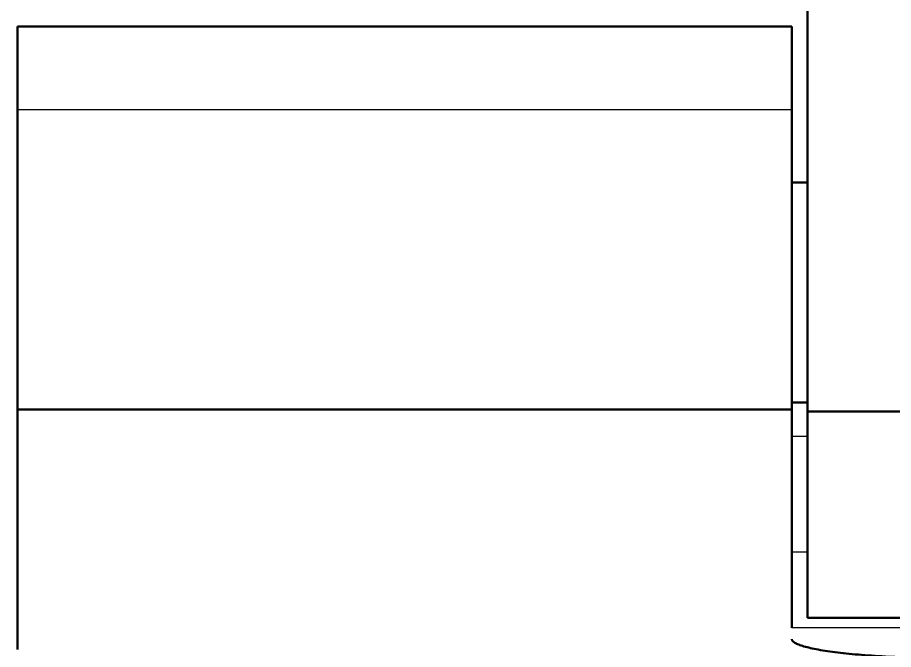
# Model space of a CAD drawing. Header units: millimetres. Extents: x 0 to 594, y 0 to 420.
# Drawn here: x 252.24 to 257.78, y 55.36 to 59.36 of the extents above; entities that cross this region are included whole.
import ezdxf

# ---------------------------------------------------------------- set-up
doc = ezdxf.new("R2010")
doc.units = ezdxf.units.MM
doc.layers.add('1', color=7, linetype='Continuous')

msp = doc.modelspace()

# ---------------------------------------------------------------- linework, layer by layer
at = {"layer": '1', "color": 7, "linetype": 'Continuous', "lineweight": 50}
for p, q in [((257.2409, 56.8661), (257.2409, 69.9158)), ((257.1409, 59.3019), (252.2409, 59.3019)), ((252.2409, 58.775), (252.2409, 56.8789)), ((257.1409, 56.8789), (257.1409, 58.775)), ((257.1409, 58.3158), (257.2409, 58.3158)), ((257.1409, 56.8789), (252.2409, 56.8789)), ((257.2412, 56.9241), (257.1479, 56.9241)), ((282.0409, 56.8661), (257.2409, 56.8661)), ((257.2409, 55.5622), (257.2409, 56.8661)), ((282.0409, 55.5622), (257.2409, 55.5622))]:
    msp.add_line(p, q, dxfattribs=at)
at = {"layer": '1', "color": 7, "linetype": 'Continuous', "lineweight": 25}
for p, q in [((257.1409, 58.775), (252.2409, 58.775)), ((257.2409, 56.7077), (257.1409, 56.7077)), ((257.2409, 55.9769), (257.1409, 55.9769)), ((282.1409, 55.4987), (257.1409, 55.4987))]:
    msp.add_line(p, q, dxfattribs=at)
at = {"layer": '1', "color": 7, "linetype": 'Continuous', "lineweight": 50}
for points, knots in [([(252.2409, 59.3019), (252.2409, 59.3019), (252.2409, 59.2852), (252.2409, 59.2256), (252.2409, 59.1429), (252.2409, 59.0394), (252.2409, 58.9167), (252.2409, 58.8262), (252.2409, 58.775)], [0, 0, 0, 0, 0.208812, 0.387156, 0.550259, 0.688305, 0.831632, 1, 1, 1, 1]), ([(257.1409, 59.3019), (257.1409, 59.3019), (257.1409, 59.2852), (257.1409, 59.2256), (257.1409, 59.1429), (257.1409, 59.0394), (257.1409, 58.9167), (257.1409, 58.8262), (257.1409, 58.775)], [0, 0, 0, 0, 0.208812, 0.387156, 0.550259, 0.688305, 0.831632, 1, 1, 1, 1]), ([(252.2409, 56.8789), (252.2409, 56.7344), (252.2409, 56.2604), (252.2409, 55.7588), (252.2409, 55.4068), (252.2409, 55.3615)], [0, 0, 0, 0, 0.272684, 0.906013, 1, 1, 1, 1]), ([(257.1409, 56.8789), (257.1409, 56.7344), (257.1409, 56.2607), (257.1409, 55.8065), (257.1409, 55.4987)], [0, 0, 0, 0, 0.301146, 1, 1, 1, 1]), ([(257.141, 56.9148), (257.141, 56.9198), (257.1421, 56.9235), (257.1447, 56.9241), (257.1453, 56.9241)], [0, 0, 0, 0, 0.794064, 1, 1, 1, 1]), ([(257.141, 55.4274), (257.141, 55.4194), (257.1477, 55.4116), (257.167, 55.4), (257.175, 55.3962), (257.194, 55.3886), (257.2052, 55.3849), (257.2426, 55.3739), (257.2729, 55.367), (257.3267, 55.3571), (257.346, 55.3539), (257.3875, 55.3477), (257.4094, 55.3448), (257.4783, 55.3364), (257.5286, 55.3314), (257.6104, 55.3248), (257.6389, 55.3228), (257.6968, 55.3191), (257.7559, 55.3157), (257.8173, 55.313), (257.8643, 55.3113), (257.8801, 55.3107), (257.9119, 55.3097), (257.9281, 55.3093), (258.009, 55.3073), (258.0745, 55.3065), (258.1407, 55.3065)], [0, 0, 0, 0, 0.125, 0.125, 0.1875, 0.1875, 0.25, 0.25, 0.375, 0.375, 0.4375, 0.4375, 0.5, 0.5, 0.625, 0.625, 0.6875, 0.6875, 0.75, 0.8125, 0.8125, 0.84375, 0.84375, 0.875, 0.875, 1, 1, 1, 1])]:
    msp.add_open_spline(points, degree=3, knots=knots, dxfattribs=at)

doc.saveas('drawing.dxf')
